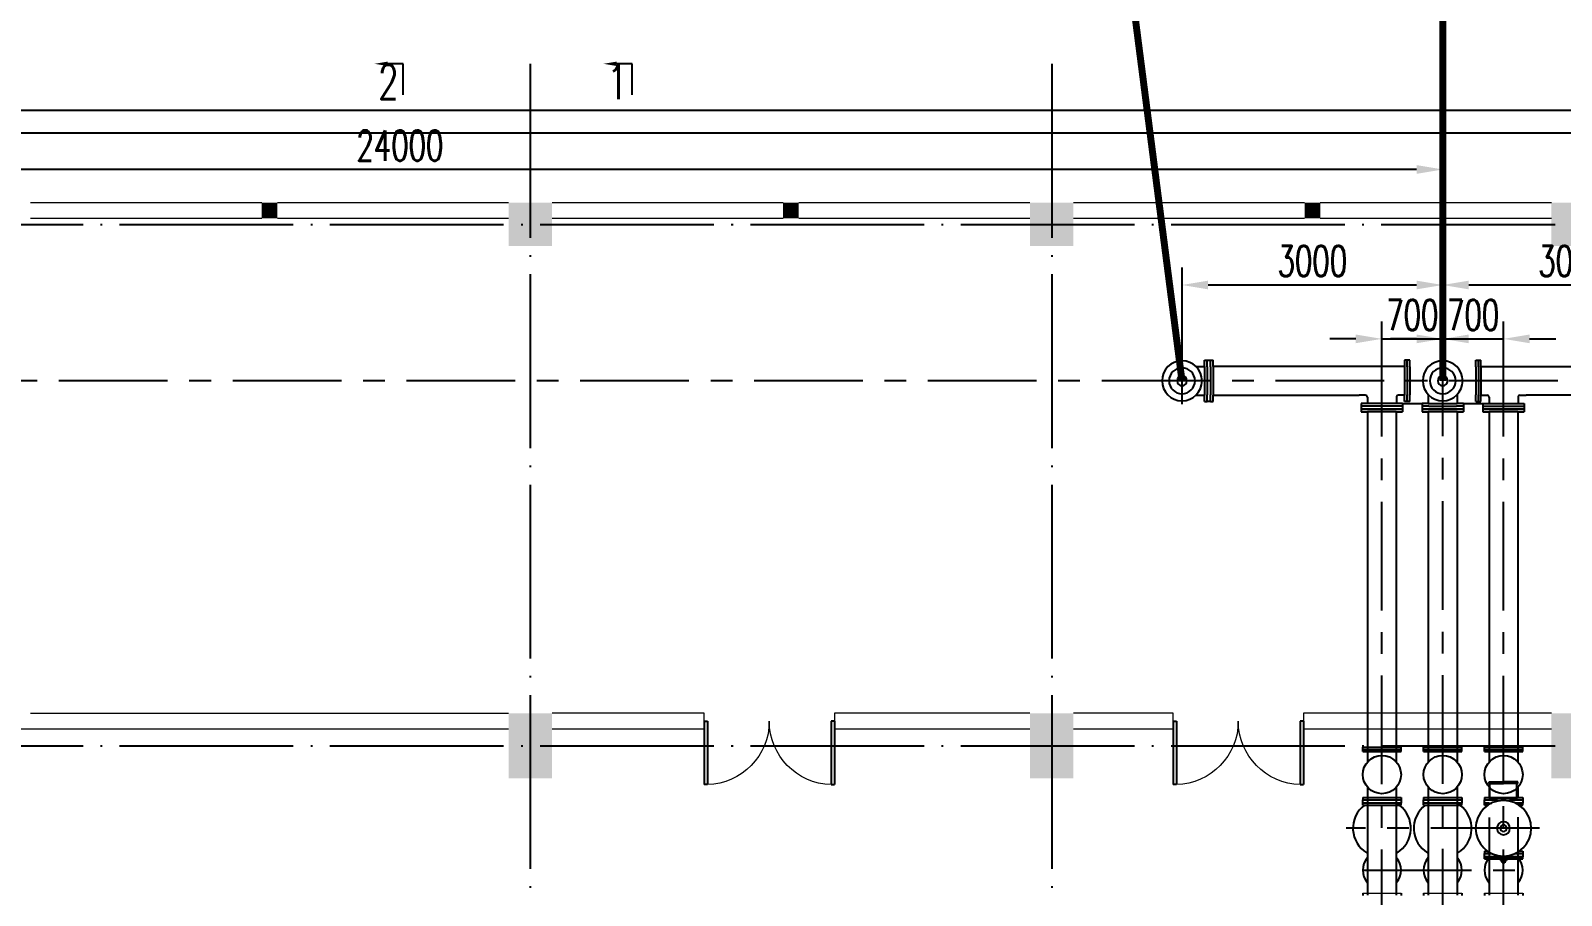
# Model space of a CAD drawing. Extents: x -61205 to 26665, y -81742 to 98141.
# Drawn here: x -24909 to -7293, y 71350 to 81298 of the extents above; entities that cross this region are included whole.
import ezdxf

# ---------------------------------------------------------------- set-up
doc = ezdxf.new("R2010")
doc.units = 0
doc.header["$LTSCALE"] = 1000
doc.header["$MEASUREMENT"] = 0
for name, pattern in [('CENTER', [2, 1.25, -0.25, 0.25, -0.25]), ('DOTE', [2.42, 2, -0.2, 0.02, -0.2]), ('G', [2, 1.25, -0.25, 0.25, -0.25])]:
    doc.linetypes.add(name, pattern=pattern)
doc.layers.get('0').update_dxf_attribs({"linetype": 'CONTINUOUS'})
doc.layers.get('DEFPOINTS').update_dxf_attribs({"linetype": 'CONTINUOUS'})
for name, color, linetype in [('01', 7, 'CONTINUOUS'), ('02', 1, 'CONTINUOUS'), ('05', 4, 'G'), ('08', 1, 'CONTINUOUS'), ('09', 3, 'CONTINUOUS'), ('11', 6, 'CONTINUOUS'), ('3T_WOOD', 21, 'CONTINUOUS'), ('COLUMN', 7, 'CONTINUOUS'), ('DOTE', 7, 'CENTER'), ('WINDOW', 7, 'CONTINUOUS')]:
    doc.layers.add(name, color=color, linetype=linetype)
doc.layers.add('PP-COM', color=7, linetype='CONTINUOUS', lineweight=0)
doc.layers.add('WALL', color=9, linetype='CONTINUOUS', lineweight=13)
doc.styles.add('intecad', font='geditxt.shx', dxfattribs={"width": 0.667, "bigfont": 'hzfs_1.shx'})
doc.dimstyles.new('INTE$0', dxfattribs={"dimscale": 100, "dimtxt": 3.5, "dimasz": 3, "dimexe": 2, "dimexo": 0, "dimgap": 1, "dimtad": 1, "dimdsep": 46, "dimtxsty": 'intecad', "dimcen": 0, "dimclrd": 7, "dimclre": 7, "dimclrt": 6, "dimadec": 0, "dimazin": 2, "dimtp": 0.1, "dimtm": 0.1, "dimtfac": 0.71, "dimtix": 1, "dimtmove": 0, "dimatfit": 3, "dimfxl": 1, "dimlwd": -1, "dimlwe": -1, "dimarcsym": 0})

# ---------------------------------------------------------------- blocks, each defined once
blk = doc.blocks.new('*D209')
at = {"layer": '09', "color": 7, "transparency": 16777216}
for p, q in [((-11659, 77596), (-11659, 78572)), ((-8659, 77596), (-8659, 78572)), ((-11359, 78372), (-8959, 78372))]:
    blk.add_line(p, q, dxfattribs=at)
for points in [[(-11359, 78422), (-11359, 78322), (-11659, 78372)], [(-8959, 78422), (-8959, 78322), (-8659, 78372)]]:
    blk.add_solid(points, dxfattribs=at)
at = {"layer": 'DEFPOINTS', "color": 0, "transparency": 16777216}
for p in [(-8659, 78372), (-11659, 77596, 0), (-8659, 77596, 0)]:
    blk.add_point(p, dxfattribs=at)
at = {"layer": '09', "color": 6, "transparency": 16777216, "insert": (-10159, 78647), "char_height": 350, "attachment_point": 5, "style": 'intecad'}
blk.add_mtext('3000', dxfattribs=at)
blk = doc.blocks.new('*D215')
at = {"layer": '09', "color": 7, "transparency": 16777216}
for p, q in [((-8659, 77327), (-8659, 78572)), ((-5659, 77596), (-5659, 78572)), ((-8359, 78372), (-5959, 78372))]:
    blk.add_line(p, q, dxfattribs=at)
for points in [[(-8359, 78422), (-8359, 78322), (-8659, 78372)], [(-5959, 78422), (-5959, 78322), (-5659, 78372)]]:
    blk.add_solid(points, dxfattribs=at)
at = {"layer": 'DEFPOINTS', "color": 0, "transparency": 16777216}
for p in [(-5659, 78372), (-5659, 77596, 0), (-8659, 77327, 0)]:
    blk.add_point(p, dxfattribs=at)
at = {"layer": '09', "color": 6, "transparency": 16777216, "insert": (-7159, 78647), "char_height": 350, "attachment_point": 5, "style": 'intecad'}
blk.add_mtext('3000', dxfattribs=at)
blk = doc.blocks.new('*D218')
at = {"layer": '09', "color": 7, "transparency": 16777216}
for p, q in [((-8659, 77500), (-8659, 77952)), ((-7959, 77406), (-7959, 77952)), ((-8959, 77752), (-9259, 77752)), ((-8659, 77752), (-7959, 77752)), ((-7659, 77752), (-7359, 77752))]:
    blk.add_line(p, q, dxfattribs=at)
for points in [[(-8959, 77802), (-8959, 77702), (-8659, 77752)], [(-7659, 77802), (-7659, 77702), (-7959, 77752)]]:
    blk.add_solid(points, dxfattribs=at)
at = {"layer": 'DEFPOINTS', "color": 0, "transparency": 16777216}
for p in [(-7959, 77752), (-8659, 77500, 0), (-7959, 77406, 0)]:
    blk.add_point(p, dxfattribs=at)
at = {"layer": '09', "color": 6, "transparency": 16777216, "insert": (-8309, 78027), "char_height": 350, "attachment_point": 5, "style": 'intecad'}
blk.add_mtext('700', dxfattribs=at)
blk = doc.blocks.new('*D219')
at = {"layer": '09', "color": 7, "transparency": 16777216}
for p, q in [((-9359, 77379), (-9359, 77952)), ((-8659, 77419), (-8659, 77952)), ((-9659, 77752), (-9959, 77752)), ((-9359, 77752), (-8659, 77752)), ((-8359, 77752), (-8059, 77752))]:
    blk.add_line(p, q, dxfattribs=at)
for points in [[(-9659, 77802), (-9659, 77702), (-9359, 77752)], [(-8359, 77802), (-8359, 77702), (-8659, 77752)]]:
    blk.add_solid(points, dxfattribs=at)
at = {"layer": 'DEFPOINTS', "color": 0, "transparency": 16777216}
for p in [(-8659, 77752), (-9359, 77379, 0), (-8659, 77419, 0)]:
    blk.add_point(p, dxfattribs=at)
at = {"layer": '09', "color": 6, "transparency": 16777216, "insert": (-9009, 78027), "char_height": 350, "attachment_point": 5, "style": 'intecad'}
blk.add_mtext('700', dxfattribs=at)
blk = doc.blocks.new('户内倒装PT俯视图')
at = {"layer": '01'}
for p, q in [((-515, 166), (-535, 166)), ((-535, 166), (-535, 0)), ((-535, -166), (-535, 0)), ((-515, 156), (-515, 166)), ((-515, 156), (-515, 0)), ((-340, 156), (-515, 156)), ((-515, -156), (-515, 0)), ((-340, 156), (-340, 78)), ((-340, -78), (-340, 78)), ((-340, 78), (-310, 78)), ((319, 20), (338, 20)), ((338, -35), (338, 35)), ((338, 35), (350, 35)), ((350, -35), (350, 35)), ((350, 35), (370, 35)), ((370, -35), (370, 35)), ((370, 25), (382, 25)), ((382, -25), (382, 25)), ((382, 16), (399, 16)), ((399, -16), (399, 16)), ((-515, -166), (-535, -166)), ((-515, -156), (-515, -166)), ((-340, -156), (-515, -156)), ((-340, -156), (-340, -78)), ((-340, -78), (-310, -78)), ((319, -20), (338, -20)), ((338, -35), (350, -35)), ((350, -35), (370, -35)), ((370, -25), (382, -25)), ((382, -16), (399, -16))]:
    blk.add_line(p, q, dxfattribs=at)
for radius in [320, 75, 37.5]:
    blk.add_circle((0, 0), radius, dxfattribs=at)
blk = doc.blocks.new('*D237')
at = {"layer": '09', "color": 7, "transparency": 16777216}
for p, q in [((-32659, 77579), (-32659, 79901)), ((-8659, 77579), (-8659, 79901)), ((-8959, 79701), (-32359, 79701))]:
    blk.add_line(p, q, dxfattribs=at)
for points in [[(-32359, 79751), (-32359, 79651), (-32659, 79701)], [(-8959, 79751), (-8959, 79651), (-8659, 79701)]]:
    blk.add_solid(points, dxfattribs=at)
at = {"layer": 'DEFPOINTS', "color": 0, "transparency": 16777216}
for p in [(-32659, 79701), (-32659, 77579, 0), (-8659, 77579, 0)]:
    blk.add_point(p, dxfattribs=at)
at = {"layer": '09', "color": 6, "transparency": 16777216, "insert": (-20659, 79976), "char_height": 350, "attachment_point": 5, "style": 'intecad'}
blk.add_mtext('24000', dxfattribs=at)
blk = doc.blocks.new('_FZH')
blk.add_solid([(-0.5, -0.5), (0.5, -0.5), (-0.5, 0.5), (0.5, 0.5)])
blk = doc.blocks.new('$DorLib2D$00000002')
for p, q in [((-0.5, 0), (-0.5, 0.4875)), ((-0.475, 0.4875), (-0.5, 0.4875)), ((-0.475, 0), (-0.475, 0.4875)), ((0.475, 0), (0.475, 0.4875)), ((0.475, 0.4875), (0.5, 0.4875)), ((0.5, 0), (0.5, 0.4875)), ((-0.5, 0), (-0.475, 0)), ((0.5, 0), (0.475, 0))]:
    blk.add_line(p, q)
at = {"lineweight": 13}
for centre, start, end in [((-0.4875, 0), 0, 88.53072), ((0.4875, 0), 91.46928, 180)]:
    blk.add_arc(centre, 0.4875, start, end, dxfattribs=at)

msp = doc.modelspace()

# ---------------------------------------------------------------- linework, layer by layer
at = {"layer": '01'}
for p, q in [((-11499.287, 77435.677, -0.001), (-11398.954, 77435.677, -0.001)), ((-11398.954, 77435.677, -0.001), (-11398.954, 77507.177, -0.001)), ((-11398.954, 77507.177, -0.001), (-11368.954, 77507.177, -0.001)), ((-11398.954, 77435.677, -0.001), (-11398.954, 77103.677, -0.001)), ((-11368.954, 77507.177, -0.001), (-11330.954, 77507.177, -0.001)), ((-11368.954, 77429.677, -0.001), (-11368.954, 77507.177, -0.001)), ((-11368.954, 77429.677, -0.001), (-11368.954, 77109.677, -0.001)), ((-11330.954, 77429.677, -0.001), (-11330.954, 77507.177, -0.001)), ((-11330.954, 77507.177, -0.001), (-11300.954, 77507.177, -0.001)), ((-11330.954, 77429.677, -0.001), (-11330.954, 77109.677, -0.001)), ((-11300.954, 77435.677, -0.001), (-11300.954, 77507.177, -0.001)), ((-9098.954, 77435.677, -0.001), (-11300.954, 77435.677, -0.001)), ((-11300.954, 77435.677, -0.001), (-11300.954, 77103.677, -0.001)), ((-9068.954, 77507.177, -0.001), (-9098.954, 77507.177, -0.001)), ((-9098.954, 77507.177, -0.001), (-9098.954, 77103.677, -0.001)), ((-9068.954, 77435.677, -0.001), (-9068.954, 77507.177, -0.001)), ((-9038.954, 77507.177, -0.001), (-9068.954, 77507.177, -0.001)), ((-9068.954, 77429.677, -0.001), (-9068.954, 77507.177, -0.001)), ((-9068.954, 77435.677, -0.001), (-9068.954, 77103.677, -0.001)), ((-9068.954, 77429.677, -0.001), (-9068.954, 77109.677, -0.001)), ((-9038.954, 77429.677, -0.001), (-9038.954, 77507.177, -0.001)), ((-9038.954, 77429.677, -0.001), (-9038.954, 77109.677, -0.001)), ((-8278.954, 77507.177, -0.001), (-8248.954, 77507.177, -0.001)), ((-8278.954, 77429.677, -0.001), (-8278.954, 77507.177, -0.001)), ((-8278.954, 77429.677, -0.001), (-8278.954, 77109.677, -0.001)), ((-8248.954, 77435.677, -0.001), (-8248.954, 77507.177, -0.001)), ((-8248.954, 77429.677, -0.001), (-8248.954, 77507.177, -0.001)), ((-8248.954, 77507.177, -0.001), (-8218.954, 77507.177, -0.001)), ((-8248.954, 77435.677, -0.001), (-8248.954, 77103.677, -0.001)), ((-8248.954, 77429.677, -0.001), (-8248.954, 77109.677, -0.001)), ((-8218.954, 77435.677, -0.001), (-8218.954, 77507.177, -0.001)), ((-8218.954, 77435.677, -0.001), (-6011.954, 77435.677, -0.001)), ((-8218.954, 77435.677, -0.001), (-8218.954, 77103.677, -0.001)), ((-11499.287, 77103.677, -0.001), (-11398.954, 77103.677, -0.001)), ((-11398.954, 77032.177, -0.001), (-11398.954, 77103.677, -0.001)), ((-11398.954, 77032.177, -0.001), (-11368.954, 77032.177, -0.001)), ((-11368.954, 77032.177, -0.001), (-11368.954, 77109.677, -0.001)), ((-11330.954, 77032.177, -0.001), (-11368.954, 77032.177, -0.001)), ((-11330.954, 77032.177, -0.001), (-11330.954, 77109.677, -0.001)), ((-11330.954, 77032.177, -0.001), (-11300.954, 77032.177, -0.001)), ((-11300.954, 77032.177, -0.001), (-11300.954, 77103.677, -0.001)), ((-11300.954, 77103.677, -0.001), (-9618.954, 77103.677, -0.001)), ((-9549.654, 77103.677, -0.001), (-9618.954, 77103.677, -0.001)), ((-9596.454, 77009.677, -0.001), (-9596.454, 76979.677, -0.001)), ((-9525.654, 77009.677, -0.001), (-9596.454, 77009.677, -0.001)), ((-9525.654, 77079.677, -0.001), (-9525.654, 77009.677, -0.001)), ((-9192.254, 77009.677, -0.001), (-9525.654, 77009.677, -0.001)), ((-9192.254, 77079.677, -0.001), (-9192.254, 77009.677, -0.001)), ((-9121.454, 77009.677, -0.001), (-9192.254, 77009.677, -0.001)), ((-9098.954, 77103.677, -0.001), (-9168.254, 77103.677, -0.001)), ((-9121.454, 77009.677, -0.001), (-9121.454, 76979.677, -0.001)), ((-9121.454, 77009.677, -0.001), (-8896.454, 77009.677, -0.001)), ((-9098.954, 77032.177, -0.001), (-9098.954, 77103.677, -0.001)), ((-9068.954, 77032.177, -0.001), (-9098.954, 77032.177, -0.001)), ((-9068.954, 77032.177, -0.001), (-9068.954, 77109.677, -0.001)), ((-9068.954, 77032.177, -0.001), (-9068.954, 77103.677, -0.001)), ((-9038.954, 77032.177, -0.001), (-9068.954, 77032.177, -0.001)), ((-9038.954, 77032.177, -0.001), (-9038.954, 77109.677, -0.001)), ((-8896.454, 77009.677, -0.001), (-8896.454, 76979.677, -0.001)), ((-8824.954, 77009.677, -0.001), (-8896.454, 77009.677, -0.001)), ((-8824.954, 77110.01, -0.001), (-8824.954, 77009.677, -0.001)), ((-8824.954, 77009.677, -0.001), (-8492.954, 77009.677, -0.001)), ((-8492.954, 77110.01, -0.001), (-8492.954, 77009.677, -0.001)), ((-8421.454, 77009.677, -0.001), (-8492.954, 77009.677, -0.001)), ((-8421.454, 77009.677, -0.001), (-8421.454, 76979.677, -0.001)), ((-8421.454, 77009.677, -0.001), (-8196.454, 77009.677, -0.001)), ((-8278.954, 77032.177, -0.001), (-8278.954, 77109.677, -0.001)), ((-8278.954, 77032.177, -0.001), (-8248.954, 77032.177, -0.001)), ((-8248.954, 77032.177, -0.001), (-8248.954, 77109.677, -0.001)), ((-8248.954, 77032.177, -0.001), (-8248.954, 77103.677, -0.001)), ((-8248.954, 77032.177, -0.001), (-8218.954, 77032.177, -0.001)), ((-8218.954, 77032.177, -0.001), (-8218.954, 77103.677, -0.001)), ((-8218.954, 77103.677, -0.001), (-8149.654, 77103.677, -0.001)), ((-8196.454, 77009.677, -0.001), (-8196.454, 76979.677, -0.001)), ((-8196.454, 77009.677, -0.001), (-8125.654, 77009.677, -0.001)), ((-8125.654, 77079.677, -0.001), (-8125.654, 77009.677, -0.001)), ((-8125.654, 77009.677, -0.001), (-7792.254, 77009.677, -0.001)), ((-7792.254, 77079.677, -0.001), (-7792.254, 77009.677, -0.001)), ((-7792.254, 77009.677, -0.001), (-7721.454, 77009.677, -0.001)), ((-7768.254, 77103.677, -0.001), (-7698.954, 77103.677, -0.001)), ((-7721.454, 77009.677, -0.001), (-7721.454, 76979.677, -0.001)), ((-6011.954, 77103.677, -0.001), (-7698.954, 77103.677, -0.001)), ((-9518.954, 76979.677, -0.001), (-9596.454, 76979.677, -0.001)), ((-9596.454, 76979.677, -0.001), (-9596.454, 76941.677, -0.001)), ((-9518.954, 76941.677, -0.001), (-9596.454, 76941.677, -0.001)), ((-9518.954, 76941.677, -0.001), (-9596.454, 76941.677, -0.001)), ((-9596.454, 76941.677, -0.001), (-9518.954, 76941.677, -0.001)), ((-9596.454, 76941.677, -0.001), (-9596.454, 76911.677, -0.001)), ((-9596.454, 76911.677, -0.001), (-9524.954, 76911.677, -0.001)), ((-9524.954, 76911.677, -0.001), (-9524.954, 72884.039, 0.001)), ((-9192.954, 76911.677, -0.001), (-9524.954, 76911.677, -0.001)), ((-9198.954, 76979.677, -0.001), (-9518.954, 76979.677, -0.001)), ((-9518.954, 76941.677, -0.001), (-9198.954, 76941.677, -0.001)), ((-9198.954, 76941.677, -0.001), (-9518.954, 76941.677, -0.001)), ((-9198.954, 76941.677, -0.001), (-9518.954, 76941.677, -0.001)), ((-9121.454, 76979.677, -0.001), (-9198.954, 76979.677, -0.001)), ((-9121.454, 76941.677, -0.001), (-9198.954, 76941.677, -0.001)), ((-9121.454, 76941.677, -0.001), (-9198.954, 76941.677, -0.001)), ((-9198.954, 76941.677, -0.001), (-9121.454, 76941.677, -0.001)), ((-9192.954, 76911.677, -0.001), (-9192.954, 72884.039, 0.001)), ((-9192.954, 76911.677, -0.001), (-9121.454, 76911.677, -0.001)), ((-9121.454, 76979.677, -0.001), (-9121.454, 76941.677, -0.001)), ((-9121.454, 76941.677, -0.001), (-9121.454, 76911.677, -0.001)), ((-8896.454, 76979.677, -0.001), (-8896.454, 76941.677, -0.001)), ((-8818.954, 76979.677, -0.001), (-8896.454, 76979.677, -0.001)), ((-8818.954, 76941.677, -0.001), (-8896.454, 76941.677, -0.001)), ((-8896.454, 76941.677, -0.001), (-8818.954, 76941.677, -0.001)), ((-8896.454, 76941.677, -0.001), (-8896.454, 76911.677, -0.001)), ((-8896.454, 76911.677, -0.001), (-8824.954, 76911.677, -0.001)), ((-8824.954, 76911.677, -0.001), (-8824.954, 72884.039, 0.001)), ((-8492.954, 76911.677, -0.001), (-8824.954, 76911.677, -0.001)), ((-8818.954, 76979.677, -0.001), (-8498.954, 76979.677, -0.001)), ((-8498.954, 76941.677, -0.001), (-8818.954, 76941.677, -0.001)), ((-8818.954, 76941.677, -0.001), (-8498.954, 76941.677, -0.001)), ((-8421.454, 76979.677, -0.001), (-8498.954, 76979.677, -0.001)), ((-8421.454, 76941.677, -0.001), (-8498.954, 76941.677, -0.001)), ((-8498.954, 76941.677, -0.001), (-8421.454, 76941.677, -0.001)), ((-8492.954, 76911.677, 0.008), (-8492.954, 72884.039, 0.002)), ((-8492.954, 76911.677, -0.001), (-8421.454, 76911.677, -0.001)), ((-8421.454, 76979.677, -0.001), (-8421.454, 76941.677, -0.001)), ((-8421.454, 76941.677, -0.001), (-8421.454, 76911.677, -0.001)), ((-8196.454, 76979.677, -0.001), (-8118.954, 76979.677, -0.001)), ((-8196.454, 76979.677, -0.001), (-8196.454, 76941.677, -0.001)), ((-8118.954, 76941.677, -0.001), (-8196.454, 76941.677, -0.001)), ((-8196.454, 76941.677, -0.001), (-8118.954, 76941.677, -0.001)), ((-8196.454, 76941.677, -0.001), (-8118.954, 76941.677, -0.001)), ((-8196.454, 76941.677, -0.001), (-8196.454, 76911.677, -0.001)), ((-8196.454, 76911.677, -0.001), (-8124.954, 76911.677, -0.001)), ((-8124.954, 76911.677, 0.013), (-8124.954, 72884.039, 0.002)), ((-7792.954, 76911.677, -0.001), (-8124.954, 76911.677, -0.001)), ((-8118.954, 76979.677, -0.001), (-7798.954, 76979.677, -0.001)), ((-8118.954, 76941.677, -0.001), (-7798.954, 76941.677, -0.001)), ((-8118.954, 76941.677, -0.001), (-7798.954, 76941.677, -0.001)), ((-7798.954, 76941.677, -0.001), (-8118.954, 76941.677, -0.001)), ((-7798.954, 76979.677, -0.001), (-7721.454, 76979.677, -0.001)), ((-7721.454, 76941.677, -0.001), (-7798.954, 76941.677, -0.001)), ((-7798.954, 76941.677, -0.001), (-7721.454, 76941.677, -0.001)), ((-7798.954, 76941.677, -0.001), (-7721.454, 76941.677, -0.001)), ((-7792.954, 76911.677, 0.013), (-7792.954, 72884.039, 0.002)), ((-7792.954, 76911.677, -0.001), (-7721.454, 76911.677, -0.001)), ((-7721.454, 76979.677, -0.001), (-7721.454, 76941.677, -0.001)), ((-7721.454, 76941.677, -0.001), (-7721.454, 76911.677, -0.001)), ((-9578.954, 73029.665, 0.001), (-9578.954, 73054.665, 0.001)), ((-9578.954, 73054.665, 0.001), (-9138.954, 73054.665, 0.001)), ((-9578.954, 73029.665, 0.001), (-9358.954, 73029.665, 0.001)), ((-9578.954, 73004.665, 0.001), (-9578.954, 73029.665, 0.001)), ((-9578.954, 73029.665, 0.001), (-9138.954, 73029.665, 0.001)), ((-9578.954, 73004.665, 0.001), (-9358.954, 73004.665, 0.001)), ((-9358.954, 73029.665, 0.001), (-9138.954, 73029.665, 0.001)), ((-9358.954, 73004.665, 0.001), (-9138.954, 73004.665, 0.001)), ((-9138.954, 73029.665, 0.001), (-9138.954, 73054.665, 0.001)), ((-9138.954, 73004.665, 0.001), (-9138.954, 73029.665, 0.001)), ((-8878.954, 73029.665, 0.012), (-8878.954, 73054.665, 0.012)), ((-8878.954, 73054.665, 0.012), (-8438.954, 73054.665, 0.012)), ((-8878.954, 73004.665, 0.012), (-8878.954, 73029.665, 0.012)), ((-8878.954, 73029.665, 0.012), (-8658.954, 73029.665, 0.012)), ((-8878.954, 73029.665, 0.012), (-8438.954, 73029.665, 0.012)), ((-8878.954, 73004.665, 0.012), (-8658.954, 73004.665, 0.012)), ((-8658.954, 73029.665, 0.012), (-8438.954, 73029.665, 0.012)), ((-8658.954, 73004.665, 0.012), (-8438.954, 73004.665, 0.012)), ((-8438.954, 73029.665, 0.012), (-8438.954, 73054.665, 0.012)), ((-8438.954, 73004.665, 0.012), (-8438.954, 73029.665, 0.012)), ((-8178.954, 73029.665, 0.001), (-8178.954, 73054.665, 0.001)), ((-8178.954, 73054.665, 0.001), (-7738.954, 73054.665, 0.001)), ((-8178.954, 73029.665, 0.001), (-7958.954, 73029.665, 0.001)), ((-8178.954, 73029.665, 0.001), (-7738.954, 73029.665, 0.001)), ((-8178.954, 73004.665, 0.001), (-8178.954, 73029.665, 0.001)), ((-8178.954, 73004.665, 0.001), (-7958.954, 73004.665, 0.001)), ((-7958.954, 73029.665, 0.001), (-7738.954, 73029.665, 0.001)), ((-7958.954, 73004.665, 0.001), (-7738.954, 73004.665, 0.001)), ((-7738.954, 73029.665, 0.001), (-7738.954, 73054.665, 0.001)), ((-7738.954, 73004.665, 0.001), (-7738.954, 73029.665, 0.001)), ((-9524.954, 72595.29, -0.005), (-9524.954, 71352.665, -0.001)), ((-9524.954, 72595.29, -0.002), (-9524.954, 71352.665, -0.001)), ((-9524.954, 72595.29, 0.001), (-9524.954, 72474.665, 0.001)), ((-9192.954, 72595.29, -0.005), (-9192.954, 71352.665, -0.001)), ((-9192.954, 72595.29, -0.002), (-9192.954, 71352.665, -0.001)), ((-9192.954, 72595.29, 0.001), (-9192.954, 72474.665, 0.001)), ((-8824.954, 72595.29, -0.002), (-8824.954, 71352.665, -0.001)), ((-8824.954, 72595.29, -0.002), (-8824.954, 71352.665, -0.001)), ((-8824.954, 72595.29, 0.001), (-8824.954, 72474.665, 0.001)), ((-8492.954, 72595.29, -0.002), (-8492.954, 71352.665, -0.001)), ((-8492.954, 72595.29, -0.002), (-8492.954, 71352.665, -0.001)), ((-8492.954, 72595.29, 0.001), (-8492.954, 72474.665, 0.001)), ((-8124.954, 72595.29, 0.001), (-8124.954, 72474.665, 0.001)), ((-7792.954, 72595.29, 0.001), (-7792.954, 72474.665, 0.001)), ((-9578.954, 72474.665, 0.001), (-9578.954, 72449.665, 0.001)), ((-9578.954, 72474.665, 0.001), (-9358.954, 72474.665, 0.001)), ((-9578.954, 72411.665, 0.001), (-9578.954, 72449.665, 0.001)), ((-9578.954, 72449.665, 0.001), (-9138.954, 72449.665, 0.001)), ((-9578.954, 72386.665, 0.001), (-9578.954, 72411.665, 0.001)), ((-9138.954, 72411.665, 0.001), (-9578.954, 72411.665, 0.001)), ((-9358.954, 72474.665, 0.001), (-9138.954, 72474.665, 0.001)), ((-9189.984, 72411.665, 0.001), (-9138.954, 72411.665, 0.001)), ((-9138.954, 72474.665, 0.001), (-9138.954, 72449.665, 0.001)), ((-9138.954, 72449.665, 0.001), (-9138.954, 72411.665, 0.001)), ((-9138.954, 72386.665, 0.001), (-9138.954, 72411.665, 0.001)), ((-8878.954, 72474.665, 0.001), (-8658.954, 72474.665, 0.001)), ((-8878.954, 72474.665, 0.001), (-8878.954, 72449.665, 0.001)), ((-8878.954, 72411.665, 0.001), (-8878.954, 72449.665, 0.001)), ((-8878.954, 72449.665, 0.001), (-8438.954, 72449.665, 0.001)), ((-8878.954, 72386.665, 0.001), (-8878.954, 72411.665, 0.001)), ((-8438.954, 72411.665, 0.001), (-8878.954, 72411.665, 0.001)), ((-8658.954, 72474.665, 0.001), (-8438.954, 72474.665, 0.001)), ((-8489.984, 72411.665, 0.001), (-8438.954, 72411.665, 0.001)), ((-8438.954, 72474.665, 0.001), (-8438.954, 72449.665, 0.001)), ((-8438.954, 72449.665, 0.001), (-8438.954, 72411.665, 0.001)), ((-8438.954, 72386.665, 0.001), (-8438.954, 72411.665, 0.001)), ((-8178.954, 72474.665, 0.01), (-8178.954, 72449.665, 0.01)), ((-8178.954, 72474.665, 0.01), (-7958.954, 72474.665, 0.01)), ((-8178.954, 72411.665, 0.01), (-8178.954, 72449.665, 0.01)), ((-8178.954, 72449.665, 0.01), (-8039.289, 72449.665, 0.01)), ((-8178.954, 72386.665, 0.01), (-8178.954, 72411.665, 0.01)), ((-8127.924, 72411.665, 0.01), (-8178.954, 72411.665, 0.01)), ((-8178.954, 72411.665, 0.01), (-8095.67, 72411.665, 0.01)), ((-7958.954, 72474.665, 0.01), (-7738.954, 72474.665, 0.01)), ((-7878.619, 72449.665, 0.01), (-7738.954, 72449.665, 0.01)), ((-7738.954, 72411.665, 0.01), (-7825.115, 72411.665, 0.01)), ((-7789.984, 72411.665, 0.01), (-7738.954, 72411.665, 0.01)), ((-7738.954, 72474.665, 0.01), (-7738.954, 72449.665, 0.01)), ((-7738.954, 72449.665, 0.01), (-7738.954, 72411.665, 0.01)), ((-7738.954, 72386.665, 0.01), (-7738.954, 72411.665, 0.01)), ((-9578.954, 72386.665, 0.001), (-9138.954, 72386.665, 0.001)), ((-8878.954, 72386.665, 0.001), (-8438.954, 72386.665, 0.001)), ((-8178.954, 72386.665, 0.01), (-8139.767, 72386.665, 0.01)), ((-8124.954, 72247.221, -0.002), (-8124.954, 71352.665, -0.001)), ((-7792.954, 72248.967, -0.002), (-7792.954, 71352.665, -0.001)), ((-7781.019, 72386.665, 0.01), (-7738.954, 72386.665, 0.01)), ((-8178.954, 71856.665, 0.01), (-8178.954, 71831.665, 0.01)), ((-8178.954, 71856.665, 0.01), (-8139.767, 71856.665, 0.01)), ((-8178.954, 71793.665, 0.01), (-8178.954, 71831.665, 0.01)), ((-8178.954, 71831.665, 0.01), (-8095.67, 71831.665, 0.01)), ((-8178.954, 71768.665, 0.01), (-8178.954, 71793.665, 0.01)), ((-7738.954, 71793.665, 0.01), (-8178.954, 71793.665, 0.01)), ((-8178.954, 71793.665, 0.01), (-7738.954, 71793.665, 0.01)), ((-8178.954, 71768.665, 0.01), (-7738.954, 71768.665, 0.01)), ((-8124.954, 71768.665, 0.01), (-8124.954, 71352.665, -0.001)), ((-7825.115, 71831.665, 0.01), (-7738.954, 71831.665, 0.01)), ((-7792.954, 71768.665, -0.001), (-7792.954, 71352.665, -0.001)), ((-7781.019, 71856.665, 0.01), (-7738.954, 71856.665, 0.01)), ((-7738.954, 71856.665, 0.01), (-7738.954, 71831.665, 0.01)), ((-7738.954, 71831.665, 0.01), (-7738.954, 71793.665, 0.01)), ((-7738.954, 71768.665, 0.01), (-7738.954, 71793.665, 0.01)), ((-9578.954, 71374.665, -0.011), (-9578.954, 71349.665, -0.011)), ((-9578.954, 71374.665, -0.011), (-9578.954, 71349.665, -0.011)), ((-9138.954, 71374.665, -0.011), (-9138.954, 71349.665, -0.011)), ((-9138.954, 71374.665, -0.011), (-9138.954, 71349.665, -0.011)), ((-8878.954, 71374.665, -0.011), (-8878.954, 71349.665, -0.011)), ((-8878.954, 71374.665, -0.011), (-8878.954, 71349.665, -0.011)), ((-8438.954, 71374.665, -0.011), (-8438.954, 71349.665, -0.011)), ((-8438.954, 71374.665, -0.011), (-8438.954, 71349.665, -0.011)), ((-8178.954, 71374.665, -0.011), (-8178.954, 71349.665, -0.011)), ((-8178.954, 71374.665, -0.011), (-8178.954, 71349.665, -0.011)), ((-7738.954, 71374.665, -0.011), (-7738.954, 71349.665, -0.011)), ((-7738.954, 71374.665, -0.011), (-7738.954, 71349.665, -0.011))]:
    msp.add_line(p, q, dxfattribs=at)
at = {"layer": '01', "linetype": 'Continuous', "lineweight": 15}
for p, q in [((-9578.954, 71374.665, -0.011), (-9138.954, 71374.665, -0.011)), ((-9578.954, 71374.665, -0.011), (-9138.954, 71374.665, -0.011)), ((-8878.954, 71374.665, -0.011), (-8438.954, 71374.665, -0.011)), ((-8878.954, 71374.665, -0.011), (-8438.954, 71374.665, -0.011)), ((-8178.954, 71374.665, -0.011), (-7738.954, 71374.665, -0.011)), ((-8178.954, 71374.665, -0.011), (-7738.954, 71374.665, -0.011))]:
    msp.add_line(p, q, dxfattribs=at)
at = {"layer": '01', "ltscale": 0.5}
for centre, radius, start, end in [((-11658.954, 77269.677, -0.001), 230.325, 0, 180), ((-11658.954, 77269.677, -0.001), 149.316, 0, 180), ((-8658.954, 77269.677, -0.001), 230.325, 90, 270), ((-8658.954, 77269.677, -0.001), 149.316, 90, 270), ((-8658.954, 77269.677, -0.001), 230.325, 270, 90), ((-8658.954, 77269.677, -0.001), 149.316, 270, 90), ((-11658.954, 77269.677, -0.001), 230.325, 180, 0), ((-11658.954, 77269.677, -0.001), 149.316, 180, 0)]:
    msp.add_arc(centre, radius, start, end, dxfattribs=at)
at = {"layer": '01', "ltscale": 10}
for centre, start, end in [((-11658.954, 77269.677, -0.001), 0, 180), ((-11658.954, 77269.677, -0.001), 180, 0), ((-8658.954, 77269.677, -0.001), 90, 270), ((-8658.954, 77269.677, -0.001), 270, 90)]:
    msp.add_arc(centre, 57.15, start, end, dxfattribs=at)
at = {"layer": '01'}
for centre, radius, start, end in [((-9549.654, 77079.677, -0.001), 24, 0, 90), ((-9168.254, 77079.677, -0.001), 24, 90, 180), ((-8149.654, 77079.677, -0.001), 24, 0, 90), ((-7768.254, 77079.677, -0.001), 24, 90, 180), ((-9358.954, 72121.665, -0.014), 333, 127.2695147, 238.4580214), ((-9358.954, 72121.665, -0.014), 333, 301.5419785, 52.7304853), ((-8658.954, 72121.665, -0.014), 333, 127.2695147, 238.4580214), ((-8658.954, 72121.665, -0.014), 333, 301.5419785, 52.7304853), ((-9358.954, 71639.665, -0.011), 220, 138.9856684, 221.0143316), ((-9358.954, 71639.665, -0.011), 220, 138.9856684, 221.0143316), ((-9358.954, 71639.665, -0.011), 220, 318.9856684, 41.0143316), ((-9358.954, 71639.665, -0.011), 220, 318.9856684, 41.0143316), ((-8658.954, 71639.665, -0.011), 220, 138.9856684, 221.0143316), ((-8658.954, 71639.665, -0.011), 220, 138.9856684, 221.0143316), ((-8658.954, 71639.665, -0.011), 220, 318.9856684, 41.0143316), ((-8658.954, 71639.665, -0.011), 220, 318.9856684, 41.0143316), ((-7958.954, 71639.665, -0.011), 220, 138.9856684, 221.0143316), ((-7958.954, 71639.665, -0.011), 220, 138.9856684, 221.0143316), ((-7958.954, 71639.665, -0.011), 220, 318.9856684, 41.0143316), ((-7958.954, 71639.665, -0.011), 220, 318.9856684, 41.0143316)]:
    msp.add_arc(centre, radius, start, end, dxfattribs=at)
at = {"layer": '02'}
for p, q in [((-20620.278, 80561.111, 0.006), (-20620.278, 80916.389, 0.006)), ((-17984.763, 80561.111, 0.006), (-17984.763, 80916.389, 0.006))]:
    msp.add_line(p, q, dxfattribs=at)
at = {"layer": '05'}
for p, q in [((-11658.954, 77000.677, -0.001), (-11658.954, 77595.677, -0.001)), ((-8658.954, 64633.383, 0.006), (-8658.954, 77578.505, 0.005)), ((-9358.954, 64627.506, -0.004), (-9358.954, 77378.622, -0.006)), ((-7958.954, 64627.253, -0.004), (-7958.954, 77405.868, -0.006)), ((-5333.111, 77269.677, -0.001), (-36710.047, 77269.677, -0.001)), ((-8658.954, 64633.383, 0.006), (-8658.954, 75972.304, 0.005)), ((-9358.954, 64627.506, -0.003), (-9358.954, 75035.094, -0.006)), ((-7958.954, 64627.253, -0.003), (-7958.954, 74934.569, -0.006)), ((-7547.156, 72121.665, 0.007), (-9770.752, 72121.665, 0.007)), ((-9578.954, 71639.665, -0.004), (-7738.954, 71639.665, -0.004)), ((-9578.954, 71639.665, -0.004), (-7738.954, 71639.665, -0.004))]:
    msp.add_line(p, q, dxfattribs=at)
at = {"layer": '08', "color": 7}
for p, q in [((-20620.278, 80916.389, 0.006), (-20801.279, 80916.389, 0.006)), ((-17984.763, 80916.389, 0.006), (-18165.764, 80916.389, 0.006))]:
    msp.add_line(p, q, dxfattribs=at)
for points in [[(-20801.279, 80941.389, 0.006), (-20801.279, 80891.389, 0.006), (-20951.279, 80916.389, 0.006)], [(-18165.764, 80941.389, 0.006), (-18165.764, 80891.389, 0.006), (-18315.764, 80916.389, 0.006)]]:
    msp.add_solid(points, dxfattribs=at)
at = {"layer": '09'}
for centre in [(-9358.954, 72739.665, -0.005), (-8658.954, 72739.665, 0.007), (-7958.954, 72739.665, -0.005)]:
    msp.add_circle(centre, 220, dxfattribs=at)
at = {"layer": '3T_WOOD'}
for points in [[(-108.954, 80379.683), (-44208.954, 80379.683)], [(-108.954, 73069.683), (-108.954, 80119.683), (-44208.954, 80119.683), (-44208.954, 60894.683), (-43158.954, 60894.683), (-43158.954, 61694.683)]]:
    msp.add_lwpolyline(points, dxfattribs=at)
at = {"layer": 'DOTE', "linetype": 'DOTE'}
for p, q in [((-19158.954, 80914.722), (-19158.954, 59072.16)), ((-13158.954, 80914.722), (-13158.954, 59072.16)), ((-45665.786, 79069.683), (1197.467, 79069.683)), ((-45665.786, 73069.683), (1197.467, 73069.683))]:
    msp.add_line(p, q, dxfattribs=at)
at = {"layer": 'PP-COM', "const_width": 80}
for points in [[(-8657.02, 77266.67), (-8657.02, 86457.562)], [(-12662.429, 85054.783), (-11659.02, 77266.67)]]:
    msp.add_lwpolyline(points, dxfattribs=at)
at = {"layer": 'WALL'}
for p, q in [((-24908.954, 79319.683), (-22248.954, 79319.683)), ((-22068.954, 79319.683), (-19408.954, 79319.683)), ((-18908.954, 79319.683), (-16248.954, 79319.683)), ((-16068.954, 79319.683), (-13408.954, 79319.683)), ((-12908.954, 79319.683), (-10248.954, 79319.683)), ((-10068.954, 79319.683), (-7408.954, 79319.683)), ((-24908.954, 79139.683), (-22248.954, 79139.683)), ((-22068.954, 79139.683), (-19408.954, 79139.683)), ((-18908.954, 79139.683), (-16248.954, 79139.683)), ((-16068.954, 79139.683), (-13408.954, 79139.683)), ((-12908.954, 79139.683), (-10248.954, 79139.683)), ((-10068.954, 79139.683), (-7408.954, 79139.683)), ((-24908.954, 73444.683), (-19408.954, 73444.683)), ((-17158.954, 73444.683), (-18908.954, 73444.683)), ((-17158.954, 73264.683), (-17158.954, 73444.683)), ((-13408.954, 73444.683), (-15658.954, 73444.683)), ((-15658.954, 73444.683), (-15658.954, 73264.683)), ((-11761.277, 73444.683), (-12908.954, 73444.683)), ((-11761.277, 73264.683), (-11761.277, 73444.683)), ((-7408.954, 73444.683), (-10261.277, 73444.683)), ((-10261.277, 73444.683), (-10261.277, 73264.683)), ((-30908.954, 73264.683), (-24908.954, 73264.683)), ((-24908.954, 73264.683), (-19408.954, 73264.683)), ((-18908.954, 73264.683), (-17158.954, 73264.683)), ((-15658.954, 73264.683), (-13408.954, 73264.683)), ((-12908.954, 73264.683), (-11761.277, 73264.683)), ((-10261.277, 73264.683), (-7408.954, 73264.683))]:
    msp.add_line(p, q, dxfattribs=at)

# ---------------------------------------------------------------- block references
at = {"layer": '01', "xscale": -1, "rotation": 90}
msp.add_blockref('户内倒装PT俯视图', (-7960.393, 72121.665, -0.015), dxfattribs=at)
at = {"layer": 'COLUMN', "xscale": 180, "yscale": 180, "zscale": 180}
for p in [(-22158.954, 79229.683), (-16158.954, 79229.683), (-10158.954, 79229.683)]:
    msp.add_blockref('_FZH', p, dxfattribs=at)
at = {"layer": 'COLUMN', "linetype": 'DOTE', "xscale": 500}
for p, yscale, zscale in [((-19158.954, 79069.683), 500, 500), ((-13158.954, 79069.683), 500, 500), ((-7158.954, 79069.683), 500, 500), ((-19158.954, 73069.683), 750, 750), ((-13158.954, 73069.683), 750, 750), ((-7158.954, 73069.683), 750, 750)]:
    msp.add_blockref('_FZH', p, dxfattribs=dict(at, yscale=yscale, zscale=zscale))
at = {"layer": 'WINDOW', "linetype": 'DOTE', "xscale": 1500, "yscale": -1500, "zscale": 1500}
for p in [(-16408.954, 73354.683), (-11011.277, 73354.683)]:
    msp.add_blockref('$DorLib2D$00000002', p, dxfattribs=at)

# ---------------------------------------------------------------- texts
at = {"layer": '11', "style": 'intecad', "width": 0.7}
for s, p in [('2', (-20909.335, 80511.446, -0.002)), ('1', (-18273.82, 80511.446, -0.002))]:
    msp.add_text(s, height=391.584, dxfattribs=at).set_placement(p)

# ---------------------------------------------------------------- dimensions: what is measured, and where the dimension line sits
at = {"layer": '09'}
for base, p1, p2, picture, middle in [((-32658.954, 79700.568, 0.005), (-8658.954, 77578.505, 0.005), (-32658.954, 77578.505, 0.005), '*D237', (-20658.954, 79975.568, 0.005)), ((-8658.954, 78372.262, 0.005), (-11658.954, 77595.677, -0.001), (-8658.954, 77595.677, 0.005), '*D209', (-10158.954, 78647.262, 0.005)), ((-5658.954, 78372.262, 0.005), (-8658.954, 77326.827, 0.005), (-5658.954, 77595.677, -0.001), '*D215', (-7158.954, 78647.262, 0.005)), ((-8658.954, 77752.473, 0.005), (-9358.954, 77378.622, -0.006), (-8658.954, 77418.993, 0.005), '*D219', (-9008.954, 78027.473, 0.005)), ((-7958.954, 77751.679, 0.005), (-8658.954, 77500.002, 0.005), (-7958.954, 77405.868, -0.006), '*D218', (-8308.954, 78026.679, 0.005))]:
    dim = msp.add_linear_dim(base=base, p1=p1, p2=p2, dimstyle='INTE$0', dxfattribs=at)
    dim.commit()
    dim.dimension.update_dxf_attribs({"geometry": picture, "text_midpoint": middle})

doc.saveas('drawing.dxf')
